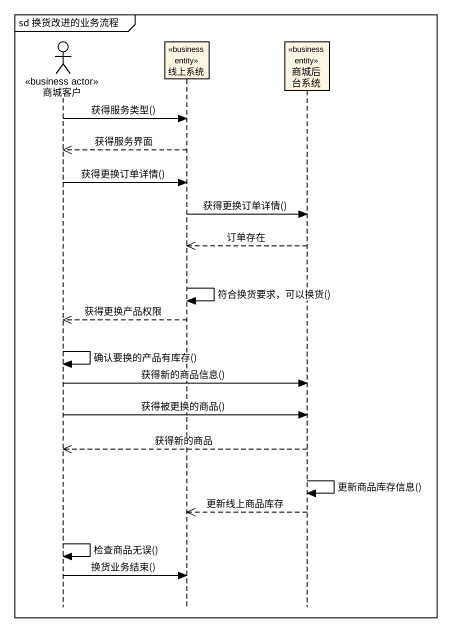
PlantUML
@startuml
mainframe sd 换货改进的业务流程
hide footbox
actor 商城客户 <<business actor>>
participant 线上系统 <<business entity>>
participant 商城后台系统 <<business entity>>

商城客户 -> 线上系统 : 获得服务类型()
线上系统 -->> 商城客户 : 获得服务界面
商城客户 -> 线上系统 : 获得更换订单详情()
线上系统 -> 商城后台系统 : 获得更换订单详情()
商城后台系统 -->> 线上系统 : 订单存在
线上系统 -> 线上系统 : 符合换货要求，可以换货()
线上系统 -->> 商城客户 : 获得更换产品权限
商城客户 -> 商城客户 : 确认要换的产品有库存()
商城客户 -> 商城后台系统 : 获得新的商品信息()
商城客户 -> 商城后台系统 : 获得被更换的商品()
商城后台系统 -->> 商城客户 : 获得新的商品
商城后台系统 -> 商城后台系统 : 更新商品库存信息()
商城后台系统 -->> 线上系统 : 更新线上商品库存
商城客户 -> 商城客户 : 检查商品无误()
商城客户 -> 线上系统 : 换货业务结束()
@enduml
